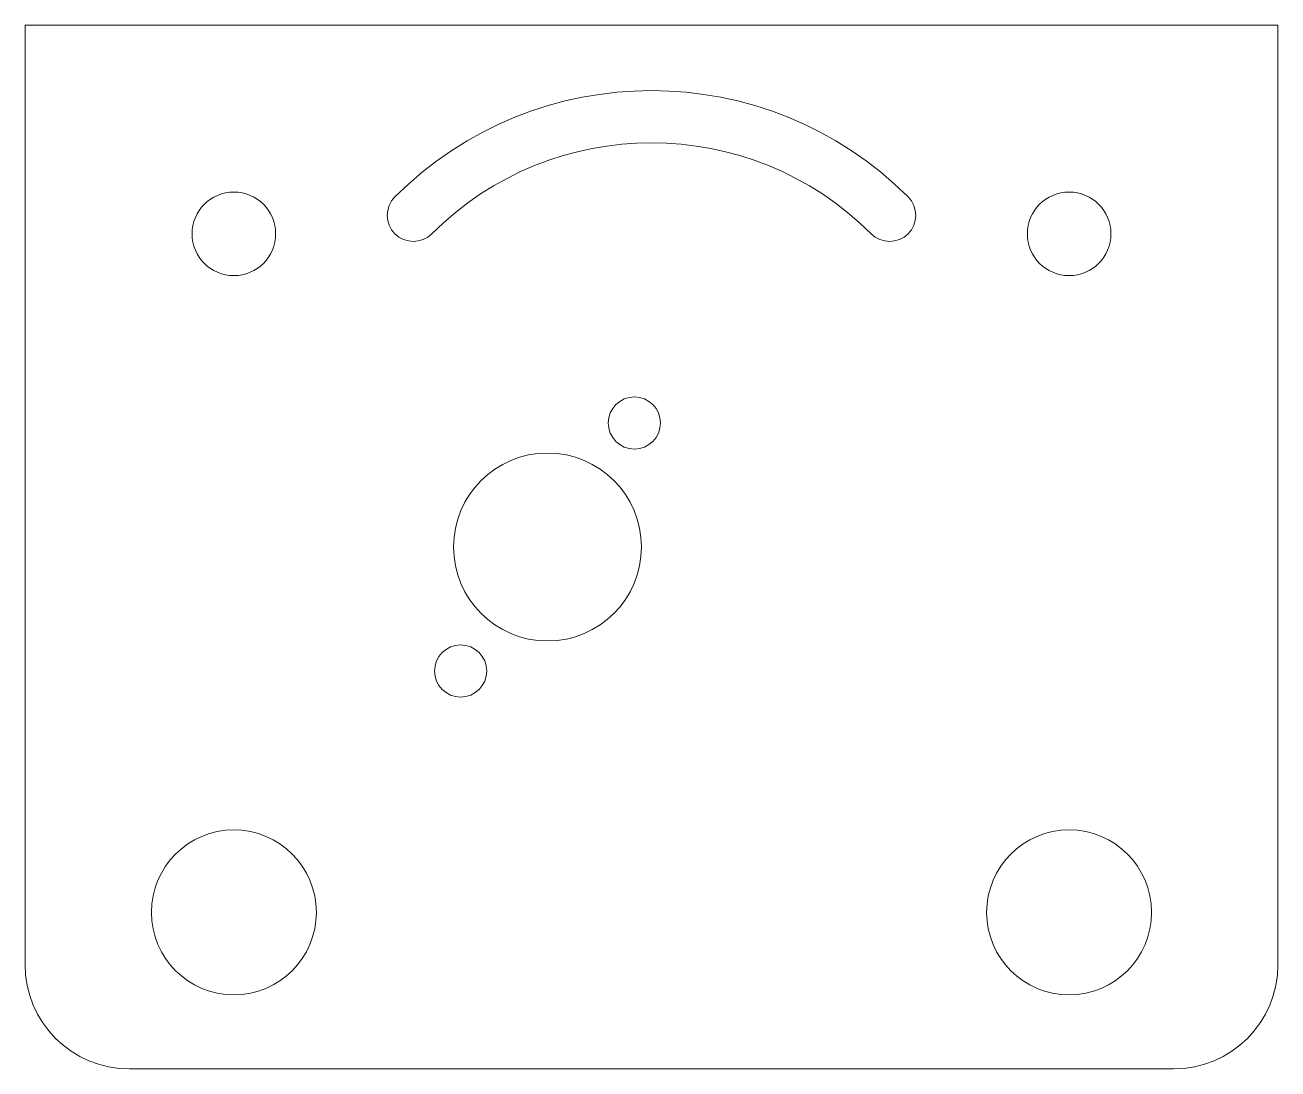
# Model space of a CAD drawing. Header units: millimetres. Extents: x 0 to 120, y -100 to 0.
import ezdxf

# ---------------------------------------------------------------- set-up
doc = ezdxf.new("R2010")
doc.units = ezdxf.units.MM

msp = doc.modelspace()

# ---------------------------------------------------------------- linework, layer by layer
at = {"color": 7, "linetype": 'Continuous', "lineweight": 15}
for p, q in [((0, -90), (0, 0)), ((0, 0), (120, 0)), ((120, 0), (120, -90)), ((110, -100), (10, -100))]:
    msp.add_line(p, q, dxfattribs=at)
for centre, radius in [((20, -20), 4), ((100, -20), 4), ((58.36, -38.12), 2.5), ((50.04, -50), 9), ((41.72, -61.88), 2.5), ((20, -85), 7.9), ((100, -85), 7.9)]:
    msp.add_circle(centre, radius, dxfattribs=at)
for centre, radius, start, end in [((60, -41.04), 34.76, 45, 135), ((60, -41.04), 29.76, 45, 135), ((37.19, -18.23), 2.5, 135, 315), ((82.81, -18.23), 2.5, 225, 45), ((10, -90), 10, 180, 270), ((110, -90), 10, 270, 0)]:
    msp.add_arc(centre, radius, start, end, dxfattribs=at)

doc.saveas('drawing.dxf')
